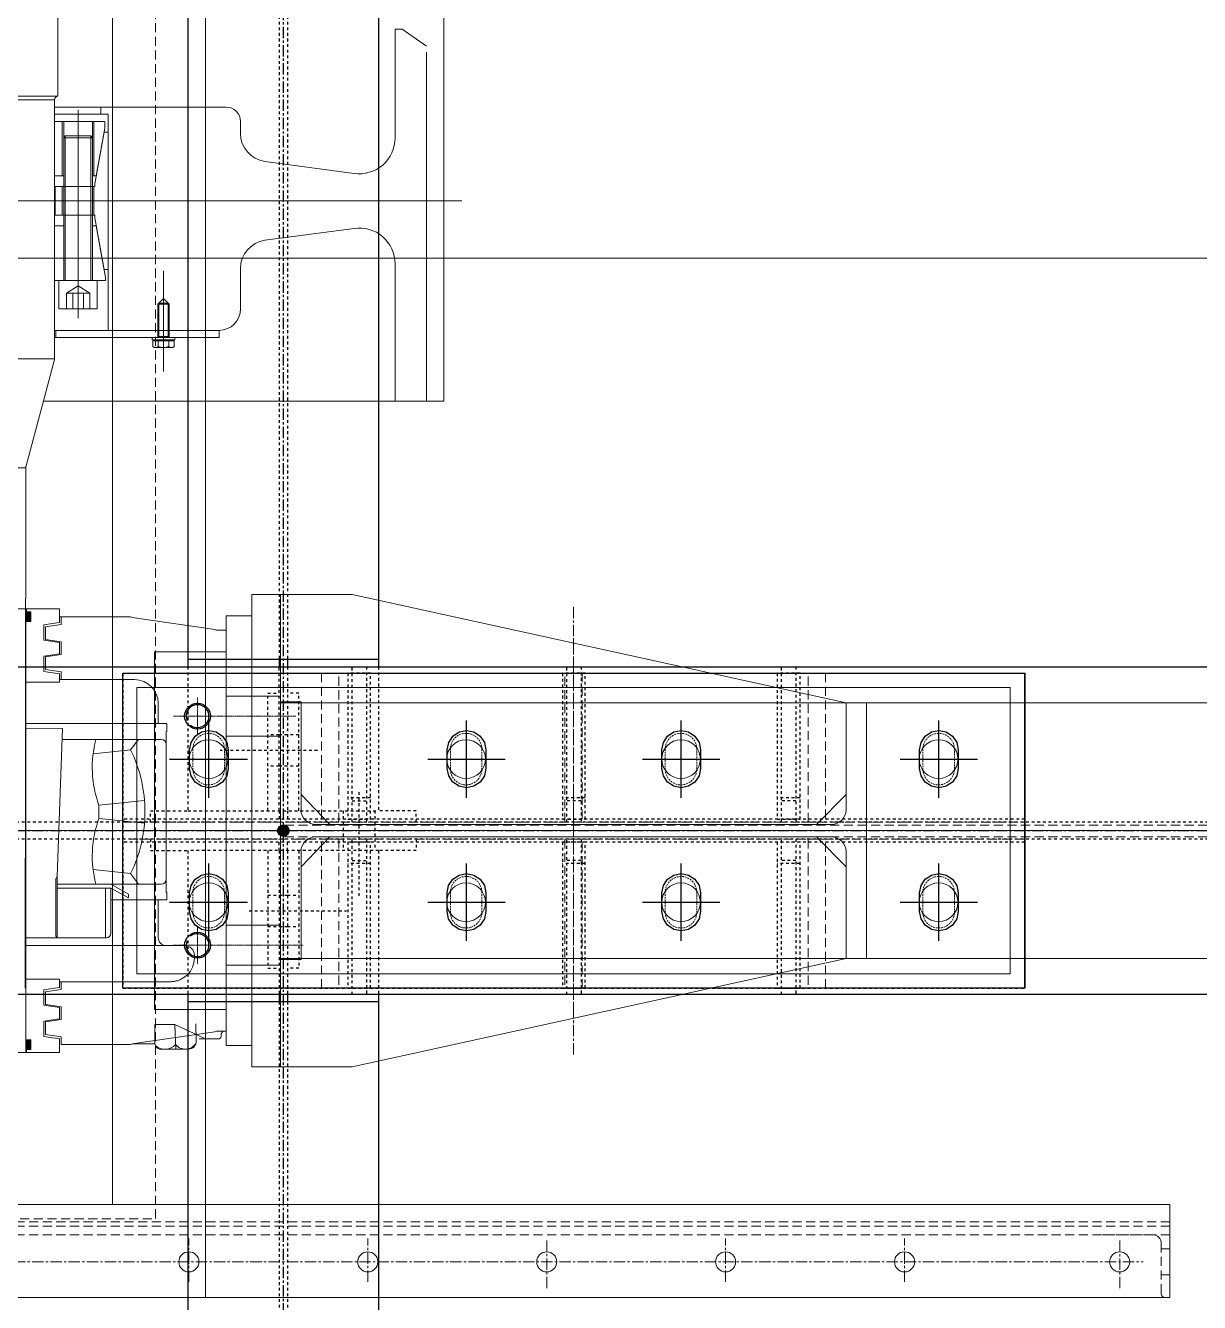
# Model space of a CAD drawing. Header units: millimetres. Extents: x -1319 to 21258, y 11161 to 27532.
# Drawn here: x 8847 to 9667, y 15352 to 16245 of the extents above; entities that cross this region are included whole.
import ezdxf

# ---------------------------------------------------------------- set-up
doc = ezdxf.new("R2010")
doc.units = ezdxf.units.MM
for name, pattern in [('CENTER', [12.7, 7.9375, -1.5875, 1.5875, -1.5875]), ('CENTER2', [1.125, 0.75, -0.125, 0.125, -0.125]), ('DXK_LINE_DOT2', [3.9198, 1.9599, -1.9599]), ('HIDDEN', [9.525, 6.35, -3.175])]:
    doc.linetypes.add(name, pattern=pattern)
for name, color, linetype in [('1', 7, 'Continuous'), ('2', 7, 'Continuous'), ('4', 7, 'Continuous')]:
    doc.layers.add(name, color=color, linetype=linetype)
for name, color, linetype, lineweight in [('All Bought', 110, 'Continuous', 9), ('Belt', 4, 'Continuous', 9), ('CEN', 1, 'CENTER', 9), ('CENETR LINE', 1, 'CENTER2', 9), ('HIDDDEN', 3, 'HIDDEN', 9), ('HIDDEN', 3, 'HIDDEN', 9), ('MAIN OBJECT', 2, 'Continuous', 18), ('OBJECT', 2, 'Continuous', 18), ('plumer block', 3, 'Continuous', 5), ('STR25', 30, 'Continuous', 5), ('STRUC-25HD', 3, 'HIDDEN', 5)]:
    doc.layers.add(name, color=color, linetype=linetype, lineweight=lineweight)

# ---------------------------------------------------------------- blocks, each defined once
blk = doc.blocks.new('A$Cfeb8c868')
at = {"layer": '4', "linetype": 'Continuous'}
blk.add_hatch(color=4, dxfattribs=at).paths.add_polyline_path([(3300, -7804, -1), (3300, -7796, -1)])
blk.add_hatch(color=4, dxfattribs=at).paths.add_polyline_path([(3300, -7804, -1), (3300, -7796, -1)])
at = {"layer": '1', "color": 4, "linetype": 'DXK_LINE_DOT2'}
for p, q in [((3233.4, -4885), (3233.4, -7680.5)), ((3297.15, -4930), (3297.15, -7680.5)), ((3302.85, -4930), (3302.85, -7680.5)), ((3188, -7690), (3188, -7910)), ((3188, -7690), (3818, -7690)), ((3233.4, -7685.5), (3233.4, -7786.05)), ((3297.15, -7786.05), (3297.15, -7685.5)), ((3302.85, -7685.5), (3302.85, -7786.05)), ((3345, -7690), (3345, -7792.01)), ((3361, -7690), (3345, -7690)), ((3348.12, -7794.05), (3348.12, -7685.5)), ((3348.12, -7685.5), (3358.12, -7685.5)), ((3358.12, -7685.5), (3358.12, -7794.05)), ((3361, -7792.01), (3361, -7690)), ((3366.6, -7685.5), (3366.6, -7786.05)), ((3495, -7690), (3495, -7792.01)), ((3511, -7690), (3495, -7690)), ((3498.12, -7794.05), (3498.12, -7685.5)), ((3498.12, -7685.5), (3508.12, -7685.5)), ((3508.12, -7685.5), (3508.12, -7794.05)), ((3511, -7792.01), (3511, -7690)), ((3645, -7690), (3645, -7792.01)), ((3661, -7690), (3645, -7690)), ((3648.12, -7794.05), (3648.12, -7685.5)), ((3648.12, -7685.5), (3658.12, -7685.5)), ((3658.12, -7685.5), (3658.12, -7794.05)), ((3661, -7792.01), (3661, -7690)), ((3818, -7690), (3818, -7910)), ((3289.15, -7786.05), (3289.15, -7704.05)), ((3289.15, -7704.05), (3297.15, -7704.05)), ((3310.85, -7704.05), (3302.85, -7704.05)), ((3310.85, -7786.05), (3310.85, -7704.05)), ((3297.15, -7733.05), (3289.15, -7733.05)), ((3302.85, -7733.05), (3297.15, -7733.05)), ((3310.85, -7733.05), (3302.85, -7733.05)), ((3323.85, -7744.05), (3255.85, -7744.05)), ((3297.15, -7755.05), (3289.15, -7755.05)), ((3302.85, -7755.05), (3297.15, -7755.05)), ((3310.85, -7755.05), (3302.85, -7755.05)), ((3361, -7777.01), (3345, -7777.01)), ((3348.12, -7779.05), (3358.12, -7779.05)), ((3352.85, -7773.05), (3352.85, -7846.05)), ((3511, -7777.01), (3495, -7777.01)), ((3508.12, -7779.05), (3498.12, -7779.05)), ((3661, -7777.01), (3645, -7777.01)), ((3658.12, -7779.05), (3648.12, -7779.05)), ((3207.15, -7794.05), (3207.15, -7786.05)), ((3207.15, -7786.05), (3233.4, -7786.05)), ((3233.4, -7786.05), (3366.6, -7786.05)), ((3297.15, -7786.05), (3297.15, -7794.05)), ((3302.85, -7786.05), (3302.85, -7794.05)), ((3341.85, -7786.05), (3341.85, -7794.05)), ((3363.85, -7786.05), (3363.85, -7794.05)), ((3392.85, -7786.05), (3366.6, -7786.05)), ((3392.85, -7794.05), (3392.85, -7786.05)), ((8360, -7794.05), (-190.02, -7794.05)), ((3818, -7791.99), (3188, -7792)), ((3188, -7808), (3188, -7792)), ((3341.85, -7794.05), (3341.85, -7805.95)), ((3345, -7792.01), (3361, -7792.01)), ((3363.85, -7794.05), (3363.85, -7805.95)), ((3495, -7792.01), (3511, -7792.01)), ((3645, -7792.01), (3661, -7792.01)), ((3818, -7807.99), (3818, -7791.99)), ((8360, -7805.95), (-190.02, -7805.95)), ((3207.15, -7805.95), (3207.15, -7813.95)), ((3297.15, -7813.95), (3297.15, -7805.95)), ((3302.85, -7813.95), (3302.85, -7805.95)), ((3341.85, -7805.95), (3341.85, -7813.95)), ((3348.12, -7914.5), (3348.12, -7805.95)), ((3358.12, -7805.95), (3358.12, -7914.5)), ((3363.85, -7805.95), (3363.85, -7813.95)), ((3392.85, -7805.95), (3392.85, -7813.95)), ((3498.12, -7914.5), (3498.12, -7805.95)), ((3508.12, -7805.95), (3508.12, -7914.5)), ((3648.12, -7914.5), (3648.12, -7805.95)), ((3658.12, -7805.95), (3658.12, -7914.5)), ((3818, -7807.99), (3188, -7808)), ((3207.15, -7813.95), (3233.4, -7813.95)), ((3233.4, -7813.95), (3233.4, -7914.5)), ((3366.6, -7813.95), (3233.4, -7813.95)), ((3289.15, -7813.95), (3289.15, -7895.95)), ((3297.15, -7813.95), (3297.15, -7914.5)), ((3302.85, -7813.95), (3302.85, -7914.5)), ((3310.85, -7813.95), (3310.85, -7895.95)), ((3361, -7808.01), (3345, -7808.01)), ((3345, -7808.01), (3345, -7910.01)), ((3361, -7910.01), (3361, -7808.01)), ((3366.6, -7813.95), (3366.6, -7919.5)), ((3392.85, -7813.95), (3366.6, -7813.95)), ((3511, -7808.01), (3495, -7808.01)), ((3495, -7808.01), (3495, -7910.01)), ((3511, -7910.01), (3511, -7808.01)), ((3661, -7808.01), (3645, -7808.01)), ((3645, -7808.01), (3645, -7910.01)), ((3661, -7910.01), (3661, -7808.01)), ((3361, -7823.01), (3345, -7823.01)), ((3348.12, -7820.95), (3358.12, -7820.95)), ((3511, -7823.01), (3495, -7823.01)), ((3508.12, -7820.95), (3498.12, -7820.95)), ((3661, -7823.01), (3645, -7823.01)), ((3658.12, -7820.95), (3648.12, -7820.95)), ((3289.15, -7844.95), (3297.15, -7844.95)), ((3297.15, -7844.95), (3302.85, -7844.95)), ((3302.85, -7844.95), (3310.85, -7844.95)), ((3276.15, -7855.95), (3344.15, -7855.95)), ((3289.15, -7866.95), (3297.15, -7866.95)), ((3297.15, -7866.95), (3302.85, -7866.95)), ((3302.85, -7866.95), (3310.85, -7866.95)), ((3289.15, -7895.95), (3297.15, -7895.95)), ((3310.85, -7895.95), (3302.85, -7895.95)), ((3188, -7910), (3818, -7910)), ((3345, -7910.01), (3361, -7910.01)), ((3495, -7910.01), (3511, -7910.01)), ((3645, -7910.01), (3661, -7910.01)), ((3297.15, -7919.5), (3297.15, -9900)), ((3302.85, -7919.5), (3302.85, -9900)), ((3358.12, -7914.5), (3348.12, -7914.5)), ((3508.12, -7914.5), (3498.12, -7914.5)), ((8487, -7914.5), (3648.12, -7914.5))]:
    blk.add_line(p, q, dxfattribs=at)
at = {"layer": '2', "color": 4, "linetype": 'Continuous'}
for p, q in [((3233.4, -4925), (3233.4, -7685.5)), ((3366.6, -4925), (3366.6, -7685.5)), ((3366.6, -7680.5), (3233.4, -7680.5)), ((3297.15, -7680.5), (3297.15, -7685.5)), ((3302.85, -7680.5), (3302.85, -7685.5)), ((-190.02, -7685.5), (5993, -7685.5)), ((3188, -7910), (3188, -7690)), ((3188, -7690), (3818, -7690)), ((3818, -7690), (3818, -7910)), ((3248, -7776.97), (3248, -7722.97)), ((3428, -7776.98), (3428, -7722.98)), ((3578, -7776.99), (3578, -7722.99)), ((3758, -7777.01), (3758, -7723.01)), ((3235.53, -7738.3), (3238.45, -7733.92)), ((3238.45, -7733.92), (3242.83, -7731)), ((3242.83, -7731), (3248, -7729.97)), ((3248, -7729.97), (3248, -7729.97)), ((3248, -7729.97), (3253.17, -7731)), ((3253.17, -7731), (3257.55, -7733.92)), ((3257.55, -7733.92), (3260.47, -7738.3)), ((3415.53, -7738.32), (3418.45, -7733.94)), ((3418.45, -7733.94), (3422.83, -7731.01)), ((3422.83, -7731.01), (3428, -7729.98)), ((3428, -7729.98), (3428, -7729.98)), ((3428, -7729.98), (3433.17, -7731.01)), ((3433.17, -7731.01), (3437.55, -7733.94)), ((3437.55, -7733.94), (3440.47, -7738.32)), ((3565.53, -7738.33), (3568.45, -7733.95)), ((3568.45, -7733.95), (3572.83, -7731.02)), ((3572.83, -7731.02), (3578, -7729.99)), ((3578, -7729.99), (3578, -7729.99)), ((3578, -7729.99), (3583.17, -7731.02)), ((3583.17, -7731.02), (3587.55, -7733.95)), ((3587.55, -7733.95), (3590.47, -7738.33)), ((3745.53, -7738.34), (3748.45, -7733.96)), ((3748.45, -7733.96), (3752.83, -7731.03)), ((3752.83, -7731.03), (3758, -7730.01)), ((3758, -7730.01), (3758, -7730.01)), ((3758, -7730.01), (3763.17, -7731.03)), ((3763.17, -7731.03), (3767.55, -7733.96)), ((3767.55, -7733.96), (3770.47, -7738.34)), ((3234.5, -7743.47), (3235.53, -7738.3)), ((3234.5, -7756.47), (3234.5, -7743.47)), ((3260.47, -7738.3), (3261.5, -7743.47)), ((3261.5, -7743.47), (3261.5, -7756.47)), ((3414.5, -7743.48), (3415.53, -7738.32)), ((3414.5, -7756.48), (3414.5, -7743.48)), ((3440.47, -7738.32), (3441.5, -7743.48)), ((3441.5, -7743.48), (3441.5, -7756.48)), ((3564.5, -7743.49), (3565.53, -7738.33)), ((3564.5, -7756.49), (3564.5, -7743.49)), ((3590.47, -7738.33), (3591.5, -7743.49)), ((3591.5, -7743.49), (3591.5, -7756.49)), ((3744.5, -7743.5), (3745.53, -7738.34)), ((3744.5, -7756.5), (3744.5, -7743.5)), ((3770.47, -7738.34), (3771.5, -7743.51)), ((3771.5, -7743.51), (3771.5, -7756.51)), ((3221, -7749.97), (3275, -7749.97)), ((3401, -7749.98), (3455, -7749.98)), ((3551, -7749.99), (3605, -7750)), ((3731, -7750), (3785, -7750.01)), ((3235.53, -7761.64), (3234.5, -7756.47)), ((3261.5, -7756.47), (3260.47, -7761.64)), ((3415.53, -7761.65), (3414.5, -7756.48)), ((3441.5, -7756.48), (3440.47, -7761.65)), ((3565.53, -7761.66), (3564.5, -7756.49)), ((3591.5, -7756.49), (3590.47, -7761.66)), ((3745.53, -7761.67), (3744.5, -7756.5)), ((3771.5, -7756.51), (3770.47, -7761.67)), ((3238.45, -7766.02), (3235.53, -7761.64)), ((3242.83, -7768.94), (3238.45, -7766.02)), ((3248, -7769.97), (3242.83, -7768.94)), ((3253.16, -7768.94), (3248, -7769.97)), ((3248, -7769.97), (3248, -7769.97)), ((3257.54, -7766.02), (3253.16, -7768.94)), ((3260.47, -7761.64), (3257.54, -7766.02)), ((3418.45, -7766.03), (3415.53, -7761.65)), ((3422.83, -7768.95), (3418.45, -7766.03)), ((3428, -7769.98), (3422.83, -7768.95)), ((3433.16, -7768.96), (3428, -7769.98)), ((3428, -7769.98), (3428, -7769.98)), ((3437.54, -7766.03), (3433.16, -7768.96)), ((3440.47, -7761.65), (3437.54, -7766.03)), ((3568.45, -7766.04), (3565.53, -7761.66)), ((3572.83, -7768.97), (3568.45, -7766.04)), ((3578, -7769.99), (3572.83, -7768.97)), ((3583.16, -7768.97), (3578, -7769.99)), ((3578, -7769.99), (3578, -7769.99)), ((3587.54, -7766.04), (3583.16, -7768.97)), ((3590.47, -7761.66), (3587.54, -7766.04)), ((3748.45, -7766.05), (3745.53, -7761.67)), ((3752.83, -7768.98), (3748.45, -7766.05)), ((3758, -7770.01), (3752.83, -7768.98)), ((3763.16, -7768.98), (3758, -7770.01)), ((3758, -7770.01), (3758, -7770.01)), ((3767.54, -7766.05), (3763.16, -7768.98)), ((3770.47, -7761.67), (3767.54, -7766.05)), ((3247.99, -7876.97), (3247.99, -7822.97)), ((3427.99, -7876.98), (3427.99, -7822.98)), ((3577.99, -7876.99), (3577.99, -7822.99)), ((3757.99, -7877.01), (3757.99, -7823.01)), ((3238.45, -7833.92), (3242.83, -7831)), ((3242.83, -7831), (3247.99, -7829.97)), ((3247.99, -7829.97), (3247.99, -7829.97)), ((3247.99, -7829.97), (3253.16, -7831)), ((3253.16, -7831), (3257.54, -7833.92)), ((3418.45, -7833.94), (3422.83, -7831.01)), ((3422.83, -7831.01), (3427.99, -7829.98)), ((3427.99, -7829.98), (3427.99, -7829.98)), ((3427.99, -7829.98), (3433.16, -7831.01)), ((3433.16, -7831.01), (3437.54, -7833.94)), ((3568.45, -7833.95), (3572.83, -7831.02)), ((3572.83, -7831.02), (3577.99, -7829.99)), ((3577.99, -7829.99), (3577.99, -7829.99)), ((3577.99, -7829.99), (3583.16, -7831.02)), ((3583.16, -7831.02), (3587.54, -7833.95)), ((3748.45, -7833.96), (3752.83, -7831.03)), ((3752.83, -7831.03), (3757.99, -7830.01)), ((3757.99, -7830.01), (3757.99, -7830.01)), ((3757.99, -7830.01), (3763.16, -7831.03)), ((3763.16, -7831.03), (3767.54, -7833.96)), ((3234.49, -7843.47), (3235.52, -7838.3)), ((3235.52, -7838.3), (3238.45, -7833.92)), ((3257.54, -7833.92), (3260.47, -7838.3)), ((3260.47, -7838.3), (3261.49, -7843.47)), ((3414.49, -7843.48), (3415.52, -7838.32)), ((3415.52, -7838.32), (3418.45, -7833.94)), ((3437.54, -7833.94), (3440.47, -7838.32)), ((3440.47, -7838.32), (3441.49, -7843.48)), ((3564.49, -7843.49), (3565.52, -7838.33)), ((3565.52, -7838.33), (3568.45, -7833.95)), ((3587.54, -7833.95), (3590.47, -7838.33)), ((3590.47, -7838.33), (3591.49, -7843.49)), ((3744.49, -7843.5), (3745.52, -7838.34)), ((3745.52, -7838.34), (3748.45, -7833.96)), ((3767.54, -7833.96), (3770.47, -7838.34)), ((3770.47, -7838.34), (3771.49, -7843.51)), ((3220.99, -7849.97), (3274.99, -7849.97)), ((3234.49, -7856.47), (3234.49, -7843.47)), ((3261.49, -7843.47), (3261.49, -7856.47)), ((3400.99, -7849.98), (3454.99, -7849.98)), ((3414.49, -7856.48), (3414.49, -7843.48)), ((3441.49, -7843.48), (3441.49, -7856.48)), ((3550.99, -7849.99), (3604.99, -7850)), ((3564.49, -7856.49), (3564.49, -7843.49)), ((3591.49, -7843.49), (3591.49, -7856.49)), ((3730.99, -7850), (3784.99, -7850.01)), ((3744.49, -7856.5), (3744.49, -7843.5)), ((3771.49, -7843.51), (3771.49, -7856.51)), ((3235.52, -7861.64), (3234.49, -7856.47)), ((3261.49, -7856.47), (3260.46, -7861.64)), ((3415.52, -7861.65), (3414.49, -7856.48)), ((3441.49, -7856.48), (3440.46, -7861.65)), ((3565.52, -7861.66), (3564.49, -7856.49)), ((3591.49, -7856.49), (3590.46, -7861.66)), ((3745.52, -7861.67), (3744.49, -7856.5)), ((3771.49, -7856.51), (3770.46, -7861.67)), ((3238.44, -7866.02), (3235.52, -7861.64)), ((3242.82, -7868.94), (3238.44, -7866.02)), ((3257.54, -7866.02), (3253.16, -7868.94)), ((3260.46, -7861.64), (3257.54, -7866.02)), ((3418.44, -7866.03), (3415.52, -7861.65)), ((3422.82, -7868.95), (3418.44, -7866.03)), ((3437.54, -7866.03), (3433.16, -7868.96)), ((3440.46, -7861.65), (3437.54, -7866.03)), ((3568.44, -7866.04), (3565.52, -7861.66)), ((3572.82, -7868.97), (3568.44, -7866.04)), ((3587.54, -7866.04), (3583.16, -7868.97)), ((3590.46, -7861.66), (3587.54, -7866.04)), ((3748.44, -7866.05), (3745.52, -7861.67)), ((3752.82, -7868.98), (3748.44, -7866.05)), ((3767.54, -7866.05), (3763.16, -7868.98)), ((3770.46, -7861.67), (3767.54, -7866.05)), ((3247.99, -7869.97), (3242.82, -7868.94)), ((3253.16, -7868.94), (3247.99, -7869.97)), ((3247.99, -7869.97), (3247.99, -7869.97)), ((3427.99, -7869.98), (3422.82, -7868.95)), ((3433.16, -7868.96), (3427.99, -7869.98)), ((3427.99, -7869.98), (3427.99, -7869.98)), ((3577.99, -7869.99), (3572.82, -7868.97)), ((3583.16, -7868.97), (3577.99, -7869.99)), ((3577.99, -7869.99), (3577.99, -7869.99)), ((3757.99, -7870.01), (3752.82, -7868.98)), ((3763.16, -7868.98), (3757.99, -7870.01)), ((3757.99, -7870.01), (3757.99, -7870.01)), ((3818, -7910), (3188, -7910)), ((8375, -7914.5), (-190.02, -7914.5)), ((3233.4, -7914.5), (3233.4, -9905)), ((3366.6, -7919.5), (3233.4, -7919.5)), ((3297.15, -7914.5), (3297.15, -7919.5)), ((3302.85, -7914.5), (3302.85, -7919.5)), ((3366.6, -7914.5), (3366.6, -9885))]:
    blk.add_line(p, q, dxfattribs=at)
at = {"layer": '4', "color": 4, "linetype": 'CENTER'}
for p, q in [((3300, -4800), (3300, -7800)), ((-190.02, -7800), (8500, -7800)), ((3300, -7800), (3300, -10000))]:
    blk.add_line(p, q, dxfattribs=at)
at = {"layer": '4', "color": 4, "linetype": 'Continuous'}
blk.add_circle((3300, -7800), 4, dxfattribs=at)
blk.add_circle((3300, -7800), 4, dxfattribs=at)
blk = doc.blocks.new('A$C8184bacf')
at = {"layer": 'All Bought'}
h = blk.add_hatch(color=1, dxfattribs=at)
h.dxf.hatch_style = 1
h.set_gradient(color1=(0, 0, 255), color2=(255, 255, 0), tint=1)
edge = h.paths.add_edge_path()
edge.add_ellipse((3121.9, -7650.5), major_axis=(0, -3.3), ratio=0.55, start_angle=0, end_angle=360)
h = blk.add_hatch(color=1, dxfattribs=at)
h.dxf.hatch_style = 1
h.set_gradient(color1=(0, 0, 255), color2=(255, 255, 0), tint=1)
edge = h.paths.add_edge_path()
edge.add_ellipse((3121.9, -7949.5), major_axis=(0, 3.3), ratio=0.55, start_angle=0, end_angle=360, ccw=False)
at = {"color": 1}
for centre in [(3240.08, -7720.02, 448145648.23), (3240.08, -7880, 448144300.34)]:
    blk.add_circle(centre, 9, dxfattribs=at)
for centre, start, end in [((3240.08, -7720.02, 448145648.23), 232.57441, 203.00729), ((3240.08, -7880, 448144300.34), 156.99271, 127.42559)]:
    blk.add_arc(centre, 8, start, end, dxfattribs=at)
at = {"layer": 'All Bought', "color": 1}
for p, q in [((3142.58, -7286.95, 448149755.6), (3142.58, -6300, 448149755.6)), ((3412.08, -7500, 448149755.6), (3412.08, -6300, 448149755.6)), ((3378.08, -7240, 448149755.6), (3378.08, -7316.05, 448149755.6)), ((3383.08, -7240, 448149755.6), (3378.08, -7240, 448149755.6)), ((3383.08, -7240, 448149755.6), (3400.08, -7251.9, 448149755.6)), ((3400.08, -7500, 448149755.6), (3400.08, -7256.1, 448149755.6)), ((3142.58, -7286.95, 448149755.6), (3000.08, -7286.95, 448149755.6)), ((3000.08, -7289.44, 448149755.6), (3140.08, -7289.45, 448149755.6)), ((3140.08, -7470.45, 448149755.6), (3140.08, -7289.45, 448149755.6)), ((3172.58, -7294.45, 448149755.6), (3140.08, -7294.45, 448149755.6)), ((3156.58, -7441.89, 448149755.6), (3156.58, -7296.67, 448149755.6)), ((3172.58, -7294.45, 448149755.6), (3260.08, -7294.45, 448149755.6)), ((3172.58, -7294.45, 448149755.6), (3172.58, -7299.45, 448149755.6)), ((3172.58, -7299.45, 448149755.6), (3140.08, -7299.45, 448149755.6)), ((3140.08, -7304.45, 448149755.6), (3140.08, -7342.45, 448149755.6)), ((3175.23, -7304.45, 448149755.6), (3140.08, -7304.45, 448149755.6)), ((3145.58, -7304.45, 448149755.6), (3145.58, -7342.45, 448149755.6)), ((3146.58, -7304.45, 448149755.6), (3146.58, -7415.55, 448149755.6)), ((3166.58, -7304.45, 448149755.6), (3166.58, -7342.45, 448149755.6)), ((3167.58, -7304.45, 448149755.6), (3167.58, -7342.45, 448149755.6)), ((3172.58, -7299.45, 448149755.6), (3177.58, -7299.45, 448149755.6)), ((3175.23, -7304.45, 448149755.6), (3175.23, -7309.22, 448149755.6)), ((3177.58, -7450.45, 448149755.6), (3177.58, -7299.45, 448149755.6)), ((3270.08, -7304.45, 448149755.6), (3270.08, -7312.73, 448149755.6)), ((3146.58, -7315.84, 448149755.6), (3147.65, -7314.52, 448149755.6)), ((3147.65, -7314.52, 448149755.6), (3147.65, -7379.48, 448149755.6)), ((3147.65, -7314.52, 448149755.6), (3165.51, -7314.52, 448149755.6)), ((3166.58, -7315.84, 448149755.6), (3165.51, -7314.52, 448149755.6)), ((3165.51, -7314.52, 448149755.6), (3165.51, -7379.48, 448149755.6)), ((3168.38, -7348.1, 448149755.6), (3174.74, -7312, 448149755.6)), ((3175.23, -7309.22, 448149755.6), (3169.37, -7342.45, 448149755.6)), ((3177.58, -7312, 448149755.6), (3174.74, -7312, 448149755.6)), ((3177.58, -7408, 448149755.6), (3177.58, -7312, 448149755.6)), ((3166.58, -7315.84, 448149755.6), (3146.58, -7315.84, 448149755.6)), ((3166.58, -7315.84, 448149755.6), (3166.58, -7415.55, 448149755.6)), ((3349.44, -7340.79, 448149755.6), (3287.17, -7332.51, 448149755.6)), ((3146.58, -7342.45, 448149755.6), (3140.08, -7342.45, 448149755.6)), ((3140.58, -7370, 448149755.6), (3140.58, -7350, 448149755.6)), ((3140.58, -7370, 448149755.6), (3140.58, -7350, 448149755.6)), ((3168.38, -7350, 448149755.6), (3140.58, -7350, 448149755.6)), ((3145.58, -7350, 448149755.6), (3145.58, -7370, 448149755.6)), ((3169.37, -7342.45, 448149755.6), (3166.58, -7342.45, 448149755.6)), ((3167.58, -7350, 448149755.6), (3167.58, -7370, 448149755.6)), ((3168.38, -7348.1, 448149755.6), (3168.38, -7350, 448149755.6)), ((2578.78, -7360, 448149755.6), (3424.78, -7360, 448149755.6)), ((3140.08, -7415.55, 448149755.6), (3140.08, -7377.55, 448149755.6)), ((3146.58, -7377.55, 448149755.6), (3140.08, -7377.55, 448149755.6)), ((3168.38, -7370, 448149755.6), (3140.58, -7370, 448149755.6)), ((3166.58, -7377.55, 448149755.6), (3166.58, -7400.55, 448149755.6)), ((3169.37, -7377.55, 448149755.6), (3166.58, -7377.55, 448149755.6)), ((3168.38, -7371.9, 448149755.6), (3168.38, -7370, 448149755.6)), ((3168.38, -7371.9, 448149755.6), (3174.74, -7408, 448149755.6)), ((3169.37, -7377.55, 448149755.6), (3175.73, -7413.58, 448149755.6)), ((3147.65, -7379.48, 448149755.6), (3147.65, -7415.55, 448149755.6)), ((3165.51, -7379.48, 448149755.6), (3165.51, -7415.55, 448149755.6)), ((3349.44, -7379.21, 448149755.6), (3287.17, -7387.49, 448149755.6)), ((3172.57, -7396.55, 448149755.6), (3172.7, -7396.42, 448149755.6)), ((3378.08, -7500, 448149755.6), (3378.08, -7403.95, 448149755.6)), ((3177.58, -7408, 448149755.6), (3174.74, -7408, 448149755.6)), ((3216.33, -7479.19, 448149755.6), (3216.34, -7408.79, 448149755.6)), ((3270.08, -7435.45, 448149755.6), (3270.08, -7407.27, 448149755.6)), ((3175.73, -7415.55, 448149755.6), (3140.08, -7415.55, 448149755.6)), ((3143.12, -7415.55, 448149755.6), (3143.12, -7435.45, 448149755.6)), ((3156.58, -7419.32, 448149755.6), (3148.44, -7424.41, 448149755.6)), ((3156.58, -7419.32, 448149755.6), (3164.72, -7424.41, 448149755.6)), ((3170.04, -7415.55, 448149755.6), (3170.04, -7435.45, 448149755.6)), ((3175.73, -7415.55, 448149755.6), (3175.73, -7413.58, 448149755.6)), ((3148.44, -7424.41, 448149755.6), (3148.44, -7435.45, 448149755.6)), ((3148.44, -7424.41, 448149755.6), (3156.58, -7424.41, 448149755.6)), ((3152.84, -7424.41, 448149755.6), (3152.84, -7435.45, 448149755.6)), ((3164.72, -7424.41, 448149755.6), (3156.58, -7424.41, 448149755.6)), ((3160.33, -7424.41, 448149755.6), (3160.33, -7435.45, 448149755.6)), ((3164.72, -7424.41, 448149755.6), (3164.72, -7435.45, 448149755.6)), ((3212.34, -7432.23, 448149755.6), (3216.34, -7428.23, 448149755.6)), ((3216.34, -7428.23, 448149755.6), (3220.34, -7432.23, 448149755.6)), ((3156.58, -7435.45, 448149755.6), (3143.12, -7435.45, 448149755.6)), ((3156.58, -7435.45, 448149755.6), (3170.04, -7435.45, 448149755.6)), ((3220.34, -7432.23, 448149755.6), (3212.34, -7432.23, 448149755.6)), ((3212.34, -7455.47, 448149755.6), (3212.34, -7432.23, 448149755.6)), ((3219.58, -7431.47, 448149755.6), (3213.11, -7431.47, 448149755.6)), ((3213.11, -7455.47, 448149755.6), (3213.11, -7431.47, 448149755.6)), ((3219.58, -7455.47, 448149755.6), (3219.58, -7431.47, 448149755.6)), ((3220.34, -7455.47, 448149755.6), (3220.34, -7432.23, 448149755.6)), ((3141.08, -7450.45, 448149755.6), (3140.08, -7450.45, 448149755.6)), ((3141.08, -7455.45, 448149755.6), (3140.08, -7455.45, 448149755.6)), ((3141.08, -7455.45, 448149755.6), (3141.08, -7450.45, 448149755.6)), ((3141.08, -7450.45, 448149755.6), (3255.08, -7450.45, 448149755.6)), ((3255.08, -7455.45, 448149755.6), (3141.08, -7455.45, 448149755.6)), ((3224.33, -7455.47, 448149755.6), (3208.33, -7455.47, 448149755.6)), ((3208.33, -7455.47, 448149755.6), (3208.33, -7457.07, 448149755.6)), ((3208.33, -7457.07, 448149755.6), (3224.33, -7457.07, 448149755.6)), ((3208.82, -7461.78, 448149755.6), (3208.82, -7457.67, 448149755.6)), ((3210.52, -7457.67, 448149755.6), (3208.82, -7457.67, 448149755.6)), ((3210.52, -7457.67, 448149755.6), (3210.52, -7457.07, 448149755.6)), ((3210.52, -7457.07, 448149755.6), (3222.15, -7457.07, 448149755.6)), ((3222.15, -7457.67, 448149755.6), (3210.52, -7457.67, 448149755.6)), ((3213.1, -7454.7, 448149755.6), (3212.33, -7455.47, 448149755.6)), ((3220.33, -7454.7, 448149755.6), (3212.33, -7454.7, 448149755.6)), ((3212.58, -7461.78, 448149755.6), (3212.58, -7457.67, 448149755.6)), ((3216.33, -7455.47, 448149755.6), (3216.33, -7457.07, 448149755.6)), ((3219.57, -7454.7, 448149755.6), (3220.33, -7455.47, 448149755.6)), ((3220.09, -7461.79, 448149755.6), (3220.09, -7457.67, 448149755.6)), ((3222.15, -7457.67, 448149755.6), (3222.15, -7457.07, 448149755.6)), ((3223.84, -7457.67, 448149755.6), (3222.15, -7457.67, 448149755.6)), ((3223.84, -7461.79, 448149755.6), (3223.84, -7457.67, 448149755.6)), ((3224.33, -7457.07, 448149755.6), (3224.33, -7455.47, 448149755.6)), ((3255.08, -7450.45, 448149755.6), (3255.08, -7455.45, 448149755.6)), ((3208.82, -7461.78, 448149755.6), (3209.83, -7462.37, 448149755.6)), ((3209.83, -7462.37, 448149755.6), (3222.83, -7462.37, 448149755.6)), ((3223.84, -7461.79, 448149755.6), (3222.83, -7462.37, 448149755.6)), ((3140.08, -7470.45, 448149755.6), (3000.08, -7470.44, 448149755.6)), ((3139.91, -7471.74, 448149755.6), (3120.25, -7545.11, 448149755.6)), ((3412.08, -7500, 448149755.6), (3132.34, -7500, 448149755.6)), ((3120.08, -7546.41, 448149755.6), (3000.08, -7546.4, 448149755.6)), ((3119.75, -7910, 448149755.6), (3120.08, -7546.41, 448149755.6)), ((3143.73, -7645, 448149754.84), (2856.43, -7645, 448149754.84)), ((3120.08, -7645, 448149754.84), (3120.08, -7955, 448149754.84)), ((3143.73, -7654.5, 448149754.84), (3143.73, -7645, 448149754.84)), ((3120.08, -7653.8, 448149754.84), (3123.71, -7653.8, 448149754.84)), ((3120.08, -7696.15, 448149754.84), (3120.08, -7653.8, 448149754.84)), ((3120.63, -7647.2, 448149754.84), (3120.63, -7645.66, 448149754.84)), ((3120.63, -7647.2, 448149754.84), (3123.71, -7647.2, 448149754.84)), ((3123.71, -7653.8, 448149754.84), (3123.71, -7647.2, 448149754.84)), ((3143.73, -7650.5, 448149754.84), (3192.13, -7650.5, 448149754.84)), ((3144.83, -7656, 448149754.84), (3144.83, -7650.5, 448149754.84)), ((3194.42, -7651, 448149754.84), (3252.19, -7659.5, 448149754.84)), ((3132.73, -7656.15, 448149754.84), (3143.73, -7654.5, 448149754.84)), ((3132.73, -7666.85, 448149754.84), (3132.73, -7656.15, 448149754.84)), ((3133.83, -7657.65, 448149754.84), (3144.83, -7656, 448149754.84)), ((3133.83, -7666.45, 448149754.84), (3133.83, -7657.65, 448149754.84)), ((3254.48, -7660, 448149754.84), (3260.08, -7660, 448149754.84)), ((3260.08, -7660, 448149754.84), (3260.08, -7940, 448149754.84)), ((3143.73, -7668.5, 448149754.84), (3132.73, -7666.85, 448149754.84)), ((3144.83, -7668.1, 448149754.84), (3133.83, -7666.45, 448149754.84)), ((3143.73, -7676.5, 448149754.84), (3143.73, -7668.5, 448149754.84)), ((3144.83, -7676.9, 448149754.84), (3144.83, -7668.1, 448149754.84)), ((3132.73, -7678.15, 448149754.84), (3143.73, -7676.5, 448149754.84)), ((3132.73, -7688.85, 448149754.84), (3132.73, -7678.15, 448149754.84)), ((3133.83, -7678.55, 448149754.84), (3144.83, -7676.9, 448149754.84)), ((3133.83, -7687.35, 448149754.84), (3133.83, -7678.55, 448149754.84)), ((3143.73, -7690.5, 448149754.84), (3132.73, -7688.85, 448149754.84)), ((3144.83, -7689, 448149754.84), (3133.83, -7687.35, 448149754.84)), ((3144.83, -7694.5, 448149754.84), (3144.83, -7689, 448149754.84)), ((3143.73, -7696.15, 448149754.84), (3120.08, -7696.15, 448149754.84)), ((3143.73, -7696.15, 448149754.84), (3143.73, -7690.5, 448149754.84)), ((3196.08, -7694.5, 448149754.84), (3143.73, -7694.5, 448149754.84)), ((3212.58, -7725.2, 448149754.84), (3212.58, -7711, 448149754.84)), ((3120.08, -7725.2, 448149754.84), (3212.58, -7725.2, 448149754.84)), ((3218.63, -7725.2, 448149754.84), (3212.58, -7725.2, 448149754.84)), ((3218.63, -7730.7, 448149754.84), (3218.63, -7725.2, 448149754.84)), ((3145.85, -7728.56, 448149754.84), (3120.08, -7728.5, 448149754.84)), ((3145.85, -7728.56, 448149754.84), (3120.08, -7728.5, 448149754.84)), ((3120.08, -7728.5, 448149754.84), (3120.08, -7874.8, 448149754.84)), ((3145.85, -7728.56, 448149754.84), (3142.08, -7831.79, 448149754.84)), ((3145.85, -7728.56, 448149754.84), (3142.08, -7831.79, 448149754.84)), ((3218.08, -7842.9, 448149754.84), (3218.08, -7730.7, 448149754.84)), ((3218.08, -7730.7, 448149754.84), (3218.63, -7730.7, 448149754.84)), ((3214.78, -7736.2, 448149754.84), (3145.57, -7736.2, 448149754.84)), ((3193.34, -7743.6, 448149754.84), (3167.12, -7746.39, 448149754.84)), ((3198.83, -7736.2, 448149754.84), (3193.34, -7743.6, 448149754.84)), ((3218.08, -7739.5, 448149754.84), (3218.08, -7834.1, 448149754.84)), ((3203.02, -7778.82, 448149754.84), (3171.2, -7782.2, 448149754.84)), ((3171.2, -7782.2, 448149754.84), (3171.2, -7791.4, 448149754.84)), ((3203.02, -7794.78, 448149754.84), (3171.2, -7791.4, 448149754.84)), ((3142.08, -7831.79, 448149754.84), (3140.98, -7833.66, 448149754.84)), ((3142.08, -7831.79, 448149754.84), (3140.98, -7833.66, 448149754.84)), ((3142.08, -7831.79, 448149754.84), (3142.08, -7874.8, 448149754.84)), ((3193.34, -7830, 448149754.84), (3167.12, -7827.21, 448149754.84)), ((3198.83, -7837.4, 448149754.84), (3193.34, -7830, 448149754.84)), ((3140.98, -7833.66, 448149754.84), (3140.98, -7873.53, 448149754.84)), ((3214.78, -7837.4, 448149754.84), (3142.08, -7837.4, 448149754.84)), ((3179.58, -7840.15, 448149754.84), (3142.08, -7840.15, 448149754.84)), ((3175.73, -7840.15, 448149754.84), (3175.73, -7874.8, 448149754.84)), ((3179.58, -7837.4, 448149754.84), (3191.96, -7844.27, 448149754.84)), ((3179.58, -7840.15, 448149754.84), (3179.58, -7871.5, 448149754.84)), ((3179.58, -7840.15, 448149754.84), (3191.96, -7847.02, 448149754.84)), ((3179.58, -7848.4, 448149754.84), (3212.58, -7848.4, 448149754.84)), ((3191.96, -7844.27, 448149754.84), (3191.96, -7847.02, 448149754.84)), ((3212.58, -7874.8, 448149754.84), (3212.58, -7848.4, 448149754.84)), ((3212.58, -7848.4, 448149754.84), (3218.63, -7848.4, 448149754.84)), ((3218.63, -7842.9, 448149754.84), (3218.08, -7842.9, 448149754.84)), ((3218.63, -7848.4, 448149754.84), (3218.63, -7842.9, 448149754.84)), ((3176.28, -7874.8, 448149754.84), (3120.08, -7874.8, 448149754.84)), ((3176.28, -7874.8, 448149754.84), (3120.08, -7874.8, 448149754.84)), ((3142.08, -7874.8, 448149754.84), (3140.98, -7873.53, 448149754.84)), ((3142.08, -7874.8, 448149754.84), (3142.08, -7872.86, 448149754.84)), ((3218.08, -7880.3, 448149754.84), (3120.08, -7880.3, 448149754.84)), ((3231.28, -7880.3, 448149754.84), (3218.08, -7880.3, 448149754.84)), ((3237.88, -7889, 448149754.84), (3237.88, -7886.9, 448149754.84)), ((3120.08, -7903.85, 448149754.84), (3120.08, -7946.2, 448149754.84)), ((3143.73, -7903.85, 448149754.84), (3120.08, -7903.85, 448149754.84)), ((3143.73, -7903.85, 448149754.84), (3143.73, -7909.5, 448149754.84)), ((3143.73, -7909.5, 448149754.84), (3132.73, -7911.15, 448149754.84)), ((3132.73, -7911.15, 448149754.84), (3132.73, -7921.85, 448149754.84)), ((3133.83, -7912.65, 448149754.84), (3144.83, -7911, 448149754.84)), ((3133.83, -7921.45, 448149754.84), (3133.83, -7912.65, 448149754.84)), ((3143.73, -7905.5, 448149754.84), (3221.38, -7905.5, 448149754.84)), ((3144.83, -7911, 448149754.84), (3144.83, -7905.5, 448149754.84)), ((3132.73, -7921.85, 448149754.84), (3143.73, -7923.5, 448149754.84)), ((3144.83, -7923.1, 448149754.84), (3133.83, -7921.45, 448149754.84)), ((3143.73, -7923.5, 448149754.84), (3143.73, -7931.5, 448149754.84)), ((3144.83, -7931.9, 448149754.84), (3144.83, -7923.1, 448149754.84)), ((3143.73, -7931.5, 448149754.84), (3132.73, -7933.15, 448149754.84)), ((3132.73, -7933.15, 448149754.84), (3132.73, -7943.85, 448149754.84)), ((3133.83, -7933.55, 448149754.84), (3144.83, -7931.9, 448149754.84)), ((3133.83, -7942.35, 448149754.84), (3133.83, -7933.55, 448149754.84)), ((3224.25, -7935.31, 448149754.84), (3224.86, -7952.7, 448149754.84)), ((3224.25, -7935.31, 448149754.84), (3244.8, -7944.97, 448149754.84)), ((3238.81, -7935.07, 448149754.84), (3239.14, -7946.93, 448149754.84)), ((3120.08, -7946.2, 448149754.84), (3123.71, -7946.2, 448149754.84)), ((3123.71, -7946.2, 448149754.84), (3123.71, -7952.8, 448149754.84)), ((3132.73, -7943.85, 448149754.84), (3143.73, -7945.5, 448149754.84)), ((3144.83, -7944, 448149754.84), (3133.83, -7942.35, 448149754.84)), ((3143.73, -7945.5, 448149754.84), (3143.73, -7955, 448149754.84)), ((3144.83, -7949.5, 448149754.84), (3144.83, -7944, 448149754.84)), ((3252.19, -7940.5, 448149754.84), (3194.42, -7949, 448149754.84)), ((3210.32, -7941.7, 448149754.84), (3210.17, -7947.48, 448149754.84)), ((3260.08, -7940, 448149754.84), (3254.48, -7940, 448149754.84)), ((3143.73, -7955, 448149754.84), (2856.43, -7955, 448149754.84)), ((3120.63, -7952.8, 448149754.84), (3123.71, -7952.8, 448149754.84)), ((3120.63, -7952.8, 448149754.84), (3120.63, -7954.34, 448149754.84)), ((3192.13, -7949.5, 448149754.84), (3144.83, -7949.5, 448149754.84)), ((3194.42, -7949, 448149754.84), (3210.27, -7949, 448149754.84)), ((3215.7, -7952.77, 448149754.84), (3233.68, -7952.64, 448149754.84))]:
    blk.add_line(p, q, dxfattribs=at)
at = {"layer": 'All Bought', "color": 1, "ltscale": 50}
for p, q in [((3210.32, -7941.7, 448149754.84), (3210.32, -7935.31, 448149754.84)), ((3210.32, -7935.31, 448149754.84), (3224.25, -7935.31, 448149754.84))]:
    blk.add_line(p, q, dxfattribs=at)
at = {"layer": 'All Bought', "color": 1}
for centre, radius, start, end in [((3142.58, -7289.45, 448149755.6), 2.5, 90, 180), ((3260.08, -7304.45, 448149755.6), 10, 0, 90), ((3290.08, -7312.73, 448149755.6), 20, 180, 261.63411), ((3353.08, -7316.05, 448149755.6), 25, 261.63411, 0), ((3353.08, -7403.95, 448149755.6), 25, 0, 98.36589), ((3290.08, -7407.27, 448149755.6), 20, 98.36589, 180), ((3255.08, -7435.45, 448149755.6), 15, 270, 0), ((3210.7, -7459.05, 448149755.6), 3.32, 244.44216, 304.44216), ((3216.33, -7449.96, 448149755.6), 12.41, 252.38282, 287.60777), ((3221.96, -7459.05, 448149755.6), 3.32, 235.54842, 295.54842), ((3135.08, -7470.45, 448149755.6), 5, 345, 0), ((3125.08, -7546.41, 448149755.6), 5, 165, 180), ((3121.29, -7645.66, 448149754.84), 0.66, 90, 180), ((3192.13, -7656, 448149754.84), 5.5, 65.35834, 90), ((3254.48, -7654.5, 448149754.84), 5.5, 245.35834, 270), ((3196.08, -7711, 448149754.84), 16.5, 0, 90), ((3242.34, -7755.95, 448149754.84), 75.82, 164.90071, 200.25295), ((3105.12, -7786.8, 448149754.84), 98.23, 333.91337, 26.08663), ((3214.78, -7739.5, 448149754.84), 3.3, 0, 90), ((3242.34, -7817.65, 448149754.84), 75.82, 159.74705, 195.09929), ((3214.78, -7834.1, 448149754.84), 3.3, 270, 0), ((3214.78, -7834.1, 448149754.84), 3.3, 270, 0), ((3176.28, -7871.5, 448149754.84), 3.3, 270, 0), ((3218.08, -7874.8, 448149754.84), 5.5, 180, 270), ((3231.28, -7886.9, 448149754.84), 6.6, 0, 90), ((3221.38, -7889, 448149754.84), 16.5, 270, 0), ((3215.06, -7947.9, 448149754.84), 4.91, 175.14907, 277.46608), ((3231.54, -7943.95, 448149754.84), 8.71, 218.64423, 328.49275), ((3233.64, -7947.14, 448149754.84), 5.5, 270.41366, 2.20148), ((3254.48, -7945.5, 448149754.84), 5.5, 90, 114.64166), ((3254.47, -7943.3, 448149754.84), 2.2, 270, 350.40593), ((3259.29, -7942.78, 448149754.84), 2.79, 96.37366, 198.57002), ((3121.29, -7954.34, 448149754.84), 0.66, 180, 270), ((3192.13, -7944, 448149754.84), 5.5, 270, 294.64166), ((3217.39, -7943.1, 448149754.84), 9.68, 225.68502, 319.3917)]:
    blk.add_arc(centre, radius, start, end, dxfattribs=at)
blk.add_ellipse((3121.9, -7650.5, 448149754.84), major_axis=(0, -3.3), ratio=0.55, dxfattribs=at)
at = {"layer": 'All Bought', "color": 1, "extrusion": (0, 0, -1)}
blk.add_ellipse((3121.9, -7949.5, 448149754.84), major_axis=(0, 3.3), ratio=0.55, dxfattribs=at)
at = {"layer": 'All Bought', "color": 1}
for points, knots in [([(3227.06, -7904.49, 448149754.84), (3226.75, -7904.6, 448149754.84), (3226.43, -7904.71, 448149754.84), (3225.65, -7904.94, 448149754.84), (3225.18, -7905.06, 448149754.84), (3224.39, -7905.22, 448149754.84), (3224.09, -7905.27, 448149754.84), (3223.64, -7905.34, 448149754.84), (3223.5, -7905.36, 448149754.84), (3223.29, -7905.38, 448149754.84), (3223.22, -7905.39, 448149754.84), (3223.08, -7905.41, 448149754.84), (3223.02, -7905.41, 448149754.84), (3222.88, -7905.43, 448149754.84), (3222.81, -7905.44, 448149754.84), (3222.6, -7905.45, 448149754.84), (3222.47, -7905.46, 448149754.84), (3222, -7905.49, 448149754.84), (3221.68, -7905.5, 448149754.84), (3221.36, -7905.5, 448149754.84)], [-0.6807062, -0.6807062, -0.6807062, -0.6807062, -0.5764375, -0.5764375, -0.439189, -0.439189, -0.3543908, -0.3543908, -0.3166647, -0.3166647, -0.2959985, -0.2959985, -0.2786915, -0.2786915, -0.2582719, -0.2582719, -0.2216449, -0.2216449, -0.1292037, -0.1292037, -0.1292037, -0.1292037]), ([(3254.47, -7945.5, 448149754.84), (3254.47, -7945.5, 448149754.84), (3254.35, -7945.5, 448149754.84), (3253.79, -7945.5, 448149754.84), (3253.28, -7945.5, 448149754.84), (3251.23, -7945.5, 448149754.84), (3249.09, -7945.5, 448149754.84), (3244.88, -7945.5, 448149754.84), (3243.16, -7945.5, 448149754.84), (3241.29, -7945.5, 448149754.84)], [13.151276, 13.151276, 13.151276, 13.151276, 13.584275, 13.584275, 14.127648, 14.127648, 15.21439, 15.21439, 15.830404, 15.830404, 15.830404, 15.830404])]:
    blk.add_open_spline(points, degree=3, knots=knots, dxfattribs=at)
at = {"layer": 'Belt', "color": 1}
blk.add_line((15507.59, -7399.99, 448149754.81), (2588.08, -7399.98, 448149754.85), dxfattribs=at)
at = {"layer": 'CEN', "color": 1}
for p, q in [((3502.78, -7643.58, 448149760.34), (3502.78, -7956.42, 448149760.34)), ((3502.78, -7665.59, 448149760.34), (3502.78, -7934.41, 448149760.34)), ((3247.78, -7776.12, 453584272.45), (3247.78, -7723.88, 453584272.45)), ((3427.78, -7776.12, 453584272.45), (3427.78, -7723.88, 453584272.45)), ((3577.78, -7776.12, 453584272.45), (3577.78, -7723.88, 453584272.45)), ((3757.78, -7776.12, 453584272.45), (3757.78, -7723.88, 453584272.45)), ((3247.78, -7770, 448149760.34), (3247.78, -7730, 448149760.34)), ((3427.7, -7770, 448149760.34), (3427.7, -7730, 448149760.34)), ((3577.86, -7770, 448149760.34), (3577.86, -7730, 448149760.34)), ((3757.78, -7770, 448149760.34), (3757.78, -7730, 448149760.34)), ((3220.34, -7750, 453584272.45), (3274.01, -7750, 453584272.45)), ((3221.66, -7750, 448149760.34), (3273.9, -7750, 448149760.34)), ((3453.79, -7750, 453584272.45), (3401.55, -7750, 453584272.45)), ((3401.58, -7750, 448149760.34), (3453.82, -7750, 448149760.34)), ((3603.98, -7750, 448149760.34), (3551.74, -7750, 448149760.34)), ((3551.77, -7750, 453584272.45), (3604.01, -7750, 453584272.45)), ((3731.66, -7750, 448149760.34), (3783.9, -7750, 448149760.34)), ((3731.77, -7750, 453584272.45), (3784.01, -7750, 453584272.45)), ((3055.6, -7800, 448149760.34), (5941.94, -7800, 448149760.34)), ((3142.8, -7800, 448149760.34), (3862.76, -7800, 448149760.34)), ((3151.16, -7800, 448149760.34), (3854.4, -7800, 448149760.34)), ((3247.78, -7823.88, 453584272.45), (3247.78, -7876.12, 453584272.45)), ((3427.78, -7823.88, 453584272.45), (3427.78, -7876.12, 453584272.45)), ((3577.78, -7823.88, 453584272.45), (3577.78, -7876.12, 453584272.45)), ((3757.78, -7823.88, 453584272.45), (3757.78, -7876.12, 453584272.45)), ((3247.78, -7870, 448149760.34), (3247.78, -7830, 448149760.34)), ((3427.7, -7870, 448149760.34), (3427.7, -7830, 448149760.34)), ((3577.86, -7870, 448149760.34), (3577.86, -7830, 448149760.34)), ((3757.78, -7870, 448149760.34), (3757.78, -7830, 448149760.34)), ((3274.01, -7850, 453584272.45), (3220.34, -7850, 453584272.45)), ((3273.9, -7850, 448149760.34), (3221.66, -7850, 448149760.34)), ((3401.55, -7850, 453584272.45), (3453.79, -7850, 453584272.45)), ((3453.82, -7850, 448149760.34), (3401.58, -7850, 448149760.34)), ((3551.74, -7850, 448149760.34), (3603.98, -7850, 448149760.34)), ((3604.01, -7850, 453584272.45), (3551.77, -7850, 453584272.45)), ((3783.9, -7850, 448149760.34), (3731.66, -7850, 448149760.34)), ((3784.01, -7850, 453584272.45), (3731.77, -7850, 453584272.45)), ((3234.01, -8115.22, 448149755.6), (3234.01, -8084.93, 448149755.6)), ((3359.01, -8115.22, 448149755.6), (3359.01, -8084.93, 448149755.6)), ((3484.01, -8119.56, 448149755.6), (3484.01, -8084.79, 448149755.6)), ((3609.01, -8115.22, 448149755.6), (3609.01, -8084.93, 448149755.6)), ((3734.01, -8115.22, 448149755.6), (3734.01, -8084.93, 448149755.6)), ((3884.3, -8119.63, 448149755.6), (3884.3, -8085.06, 448149755.6)), ((2362.56, -8101.26, 448149755.6), (3900.75, -8101.26, 448149755.6))]:
    blk.add_line(p, q, dxfattribs=at)
at = {"layer": 'CENETR LINE', "color": 1}
for p, q in [((3240.08, -7706.95, 505347930.34), (3240.08, -7733.08, 390943366.11)), ((3223.34, -7720.02, 448145648.23), (3308.83, -7720.02, 448229049.21)), ((3305.54, -7800, 448233161.32), (3200.96, -7800, 448149760.34)), ((3240.08, -7893.07, 505346582.46), (3240.08, -7866.94, 390942018.22)), ((3223.34, -7880, 448144300.34), (3313.92, -7880, 448227701.32))]:
    blk.add_line(p, q, dxfattribs=at)
at = {"layer": 'CENETR LINE', "color": 1, "ltscale": 24.192183}
blk.add_line((2749.58, -7800, 448149754.84), (3260.39, -7800, 448149754.84), dxfattribs=at)
at = {"layer": 'HIDDDEN', "color": 1}
for p, q in [((3210.71, -4530.78, 448149755.6), (3210.71, -8071.26, 448149755.6)), ((3919.3, -8073.26, 448149755.6), (2453.9, -8073.26, 448149755.6)), ((2458.89, -8071.26, 448149755.6), (3210.96, -8071.26, 448149755.6)), ((3919.3, -8076.26, 448149755.6), (2423.64, -8076.26, 448149755.6)), ((3919.3, -8082.26, 448149755.6), (2465.64, -8082.26, 448149755.6)), ((3872.3, -8082.26, 448149755.6), (3907.3, -8082.26, 448149755.6)), ((3913.3, -8088.26, 448149755.6), (3913.3, -8123.26, 448149755.6)), ((3919.3, -8092.26, 448149755.6), (3913.3, -8092.26, 448149755.6)), ((3919.55, -8092.26, 448149755.6), (3913.55, -8092.26, 448149755.6)), ((3919.3, -8110.26, 448149755.6), (3913.3, -8110.26, 448149755.6)), ((3919.55, -8110.26, 448149755.6), (3913.55, -8110.26, 448149755.6))]:
    blk.add_line(p, q, dxfattribs=at)
at = {"layer": 'HIDDEN', "color": 1, "ltscale": 0.2}
for p, q in [((3236.84, -7743, 448149760.34), (3236.84, -7757, 448149760.34)), ((3258.84, -7757, 448149760.34), (3258.84, -7743, 448149760.34)), ((3416.72, -7757, 448149760.34), (3416.72, -7743, 448149760.34)), ((3438.72, -7743, 448149760.34), (3438.72, -7757, 448149760.34)), ((3566.84, -7743, 448149760.34), (3566.84, -7757, 448149760.34)), ((3588.84, -7757, 448149760.34), (3588.84, -7743, 448149760.34)), ((3746.84, -7743, 448149760.34), (3746.84, -7757, 448149760.34)), ((3768.84, -7757, 448149760.34), (3768.84, -7743, 448149760.34)), ((3236.84, -7857, 448149760.34), (3236.84, -7843, 448149760.34)), ((3258.84, -7843, 448149760.34), (3258.84, -7857, 448149760.34)), ((3416.72, -7843, 448149760.34), (3416.72, -7857, 448149760.34)), ((3438.72, -7857, 448149760.34), (3438.72, -7843, 448149760.34)), ((3566.84, -7857, 448149760.34), (3566.84, -7843, 448149760.34)), ((3588.84, -7843, 448149760.34), (3588.84, -7857, 448149760.34)), ((3746.84, -7857, 448149760.34), (3746.84, -7843, 448149760.34)), ((3768.84, -7843, 448149760.34), (3768.84, -7857, 448149760.34))]:
    blk.add_line(p, q, dxfattribs=at)
at = {"layer": 'HIDDEN', "color": 1}
for p, q in [((5298.08, -7796.19, 448149760.34), (3298.08, -7796.19, 448149760.34)), ((5298.08, -7804.29, 448149760.34), (3298.08, -7804.29, 448149760.34))]:
    blk.add_line(p, q, dxfattribs=at)
at = {"layer": 'HIDDEN', "color": 1, "ltscale": 0.2}
for centre, start, end in [((3247.84, -7743, 448149760.34), 0, 180), ((3427.72, -7743, 448149760.34), 0, 180), ((3577.84, -7743, 448149760.34), 0, 180), ((3757.84, -7743, 448149760.34), 0, 180), ((3247.84, -7757, 448149760.34), 180, 0), ((3427.72, -7757, 448149760.34), 180, 0), ((3577.84, -7757, 448149760.34), 180, 0), ((3757.84, -7757, 448149760.34), 180, 0), ((3247.84, -7843, 448149760.34), 0, 180), ((3427.72, -7843, 448149760.34), 0, 180), ((3577.84, -7843, 448149760.34), 0, 180), ((3757.84, -7843, 448149760.34), 0, 180), ((3247.84, -7857, 448149760.34), 180, 0), ((3427.72, -7857, 448149760.34), 180, 0), ((3577.84, -7857, 448149760.34), 180, 0), ((3757.84, -7857, 448149760.34), 180, 0)]:
    blk.add_arc(centre, 11, start, end, dxfattribs=at)
at = {"layer": 'MAIN OBJECT', "color": 1}
for p, q in [((3245.71, -4475.78, 448149755.6), (3245.71, -8126.26, 448149755.6)), ((3180.71, -4540.78, 448149755.6), (3180.71, -8061.26, 448149755.6)), ((3278.08, -7965, 448149760.34), (3278.08, -7635.02, 448149760.34)), ((3278.08, -7635.02, 448149760.34), (3298.08, -7635.02, 448149760.34)), ((3298.08, -7635.02, 448149760.34), (3298.08, -7965, 448149760.34)), ((3260.08, -7950, 448149760.34), (3260.08, -7650.02, 448149760.34)), ((3260.08, -7650.02, 448149760.34), (3278.08, -7650.02, 448149760.34)), ((3278.08, -7650.02, 448149760.34), (3278.08, -7950, 448149760.34)), ((3210.08, -7925, 448149760.34), (3210.08, -7675.02, 448149760.34)), ((3210.08, -7675.02, 448149760.34), (3260.08, -7675.02, 448149760.34)), ((3260.08, -7675.02, 448149760.34), (3260.08, -7925, 448149760.34)), ((5298.08, -7710.6, 448149760.34), (3298.08, -7710.6, 448149760.34)), ((3298.08, -7889.4, 448149760.34), (3298.08, -7710.6, 448149760.34)), ((3298.08, -7710.6, 448149760.34), (3312.38, -7710.6, 448149760.34)), ((3312.38, -7710.6, 448149760.34), (3312.38, -7785.4, 448149760.34)), ((3693.18, -7785.4, 448149760.34), (3693.18, -7710.6, 448149760.34)), ((3693.18, -7710.6, 448149760.34), (3707.48, -7710.6, 448149760.34)), ((3707.48, -7710.6, 448149760.34), (3707.48, -7889.4, 448149760.34)), ((3322.58, -7795.6, 448149760.34), (3682.98, -7795.6, 448149760.34)), ((3682.98, -7804.4, 448149760.34), (3322.58, -7804.4, 448149760.34)), ((3312.38, -7814.6, 448149760.34), (3312.38, -7889.4, 448149760.34)), ((3693.18, -7889.4, 448149760.34), (3693.18, -7814.6, 448149760.34)), ((5298.08, -7889.4, 448149760.34), (3298.08, -7889.4, 448149760.34)), ((3312.38, -7889.4, 448149760.34), (3298.08, -7889.4, 448149760.34)), ((3707.48, -7889.4, 448149760.34), (3693.18, -7889.4, 448149760.34)), ((3260.08, -7925, 448149760.34), (3210.08, -7925, 448149760.34)), ((3278.08, -7950, 448149760.34), (3260.08, -7950, 448149760.34)), ((3298.08, -7965, 448149760.34), (3278.08, -7965, 448149760.34)), ((2423.64, -8061.26, 448149755.6), (3919.3, -8061.26, 448149755.6)), ((3919.3, -8126.26, 448149755.6), (3919.3, -8061.26, 448149755.6)), ((2417.64, -8126.26, 448149755.6), (3919.3, -8126.26, 448149755.6)), ((3916.3, -8126.26, 448149755.6), (3919.3, -8126.26, 448149755.6))]:
    blk.add_line(p, q, dxfattribs=at)
at = {"layer": 'MAIN OBJECT', "color": 1, "ltscale": 0.2}
for p, q in [((3197.78, -7700, 442715248.23), (3807.78, -7700, 442715248.23)), ((3197.78, -7900, 442715248.23), (3197.78, -7700, 442715248.23)), ((3807.78, -7700, 442715248.23), (3807.78, -7900, 442715248.23)), ((3807.78, -7900, 442715248.23), (3197.78, -7900, 442715248.23))]:
    blk.add_line(p, q, dxfattribs=at)
at = {"layer": 'MAIN OBJECT', "color": 1}
for centre, radius in [((3247.78, -7750, 448150273.96), 13.5), ((3427.7, -7750, 448149754.59), 13.5), ((3577.86, -7750, 448149754.59), 13.5), ((3757.78, -7750, 448150273.96), 13.5), ((3247.78, -7850, 448150273.96), 13.5), ((3427.7, -7850, 448149754.59), 13.5), ((3577.86, -7850, 448149754.59), 13.5), ((3757.78, -7850, 448150273.96), 13.5), ((3234.01, -8101.26, 448149755.6), 7), ((3359.01, -8101.26, 448149755.6), 7), ((3484.01, -8101.26, 448149755.6), 7), ((3609.01, -8101.26, 448149755.6), 7), ((3734.01, -8101.26, 448149755.6), 7), ((3884.3, -8101.26, 448149755.6), 7)]:
    blk.add_circle(centre, radius, dxfattribs=at)
for centre, radius, start, end in [((3322.58, -7785.4, 448149760.34), 10.2, 180, 270), ((3682.98, -7785.4, 448149760.34), 10.2, 270, 0), ((3322.58, -7814.6, 448149760.34), 10.2, 90, 180), ((3682.98, -7814.6, 448149760.34), 10.2, 0, 90), ((3916.3, -8123.26, 448149755.6), 3, 179.99992, 269.99993)]:
    blk.add_arc(centre, radius, start, end, dxfattribs=at)
at = {"layer": 'MAIN OBJECT', "color": 1, "ltscale": 0.5}
blk.add_arc((3907.3, -8088.26, 448149755.6), 6, 359.99992, 89.99991, dxfattribs=at)
at = {"layer": 'OBJECT', "color": 1}
for p, q in [((3298.08, -7635.02, 448149760.34), (3348.08, -7635.02, 448149760.34)), ((3298.08, -7710, 448149760.34), (3298.08, -7635.02, 448149760.34)), ((3348.08, -7635.02, 448149760.34), (3693.18, -7710.6, 448149760.34)), ((3312.38, -7710, 448149760.34), (3298.08, -7710, 448149760.34)), ((3312.38, -7774.7, 448149760.34), (3312.38, -7710, 448149760.34)), ((3693.18, -7710.6, 448149760.34), (3693.18, -7774.7, 448149760.34)), ((3332.58, -7795.7, 448149760.34), (3312.38, -7774.7, 448149760.34)), ((3693.18, -7774.7, 448149760.34), (3672.39, -7795.7, 448149760.34)), ((3672.39, -7795.7, 448149760.34), (3332.58, -7795.7, 448149760.34)), ((3332.58, -7804.3, 448149760.34), (3312.38, -7825.3, 448149760.34)), ((3672.39, -7804.3, 448149760.34), (3332.58, -7804.3, 448149760.34)), ((3693.18, -7825.3, 448149760.34), (3672.39, -7804.3, 448149760.34)), ((3312.38, -7825.3, 448149760.34), (3312.38, -7890, 448149760.34)), ((3693.18, -7889.4, 448149760.34), (3693.18, -7825.3, 448149760.34)), ((3312.38, -7890, 448149760.34), (3298.08, -7890, 448149760.34)), ((3298.08, -7890, 448149760.34), (3298.08, -7965, 448149760.34)), ((3348.08, -7965, 448149760.34), (3693.18, -7889.4, 448149760.34)), ((3298.08, -7965, 448149760.34), (3348.08, -7965, 448149760.34))]:
    blk.add_line(p, q, dxfattribs=at)
at = {"layer": 'plumer block', "color": 1}
for p, q in [((3260.08, -7706.02, 448145648.23), (3298.08, -7706.02, 448145648.23)), ((3298.08, -7706.02, 448145648.23), (3298.08, -7706.02, 448145648.23)), ((3260.08, -7734.02, 448145648.23), (3298.08, -7734.02, 448145648.23)), ((3298.08, -7734.02, 448145648.23), (3298.08, -7734.02, 448145648.23)), ((3260.08, -7866, 448144300.34), (3298.08, -7866, 448144300.34)), ((3298.08, -7866, 448144300.34), (3298.08, -7866, 448144300.34)), ((3260.08, -7894, 448144300.34), (3298.08, -7894, 448144300.34)), ((3298.08, -7894, 448144300.34), (3298.08, -7894, 448144300.34))]:
    blk.add_line(p, q, dxfattribs=at)
at = {"layer": 'STR25', "color": 1, "ltscale": 0.2}
for p, q in [((3187.78, -7690, 448149760.34), (3817.78, -7690, 448149760.34)), ((3187.78, -7910, 448149760.34), (3187.78, -7690, 448149760.34)), ((3817.78, -7690, 448149760.34), (3817.78, -7910, 448149760.34)), ((3817.78, -7910, 448149760.34), (3187.78, -7910, 448149760.34))]:
    blk.add_line(p, q, dxfattribs=at)
at = {"layer": 'STRUC-25HD', "color": 1}
for p, q in [((3338.78, -7690, 448149760.34), (3326.78, -7690, 448149760.34)), ((3326.78, -7690, 448149760.34), (3326.78, -7794, 448149760.34)), ((3338.78, -7794, 448149760.34), (3338.78, -7690, 448149760.34)), ((3496.78, -7690, 448149760.34), (3508.78, -7690, 448149760.34)), ((3496.78, -7794, 448149760.34), (3496.78, -7690, 448149760.34)), ((3508.78, -7690, 448149760.34), (3508.78, -7794, 448149760.34)), ((3666.78, -7690, 448149760.34), (3678.78, -7690, 448149760.34)), ((3666.78, -7794, 448149760.34), (3666.78, -7690, 448149760.34)), ((3678.78, -7690, 448149760.34), (3678.78, -7794, 448149760.34)), ((3187.78, -7806, 448149760.34), (3187.78, -7794, 448149760.34)), ((3187.78, -7794, 448149760.34), (3817.78, -7794, 448149760.34)), ((3326.78, -7794, 448149760.34), (3338.78, -7794, 448149760.34)), ((3508.78, -7794, 448149760.34), (3496.78, -7794, 448149760.34)), ((3678.78, -7794, 448149760.34), (3666.78, -7794, 448149760.34)), ((3817.78, -7794, 448149760.34), (3817.78, -7806, 448149760.34)), ((3817.78, -7806, 448149760.34), (3187.78, -7806, 448149760.34)), ((3326.78, -7910, 448149760.34), (3326.78, -7806, 448149760.34)), ((3326.78, -7806, 448149760.34), (3338.78, -7806, 448149760.34)), ((3338.78, -7806, 448149760.34), (3338.78, -7910, 448149760.34)), ((3508.78, -7806, 448149760.34), (3496.78, -7806, 448149760.34)), ((3496.78, -7806, 448149760.34), (3496.78, -7910, 448149760.34)), ((3508.78, -7910, 448149760.34), (3508.78, -7806, 448149760.34)), ((3678.78, -7806, 448149760.34), (3666.78, -7806, 448149760.34)), ((3666.78, -7806, 448149760.34), (3666.78, -7910, 448149760.34)), ((3678.78, -7910, 448149760.34), (3678.78, -7806, 448149760.34)), ((3338.78, -7910, 448149760.34), (3326.78, -7910, 448149760.34)), ((3496.78, -7910, 448149760.34), (3508.78, -7910, 448149760.34)), ((3666.78, -7910, 448149760.34), (3678.78, -7910, 448149760.34))]:
    blk.add_line(p, q, dxfattribs=at)

msp = doc.modelspace()

# ---------------------------------------------------------------- block references
for name in ['A$C8184bacf', 'A$Cfeb8c868']:
    msp.add_blockref(name, (5726.78, 23482.01))

doc.saveas('drawing.dxf')
